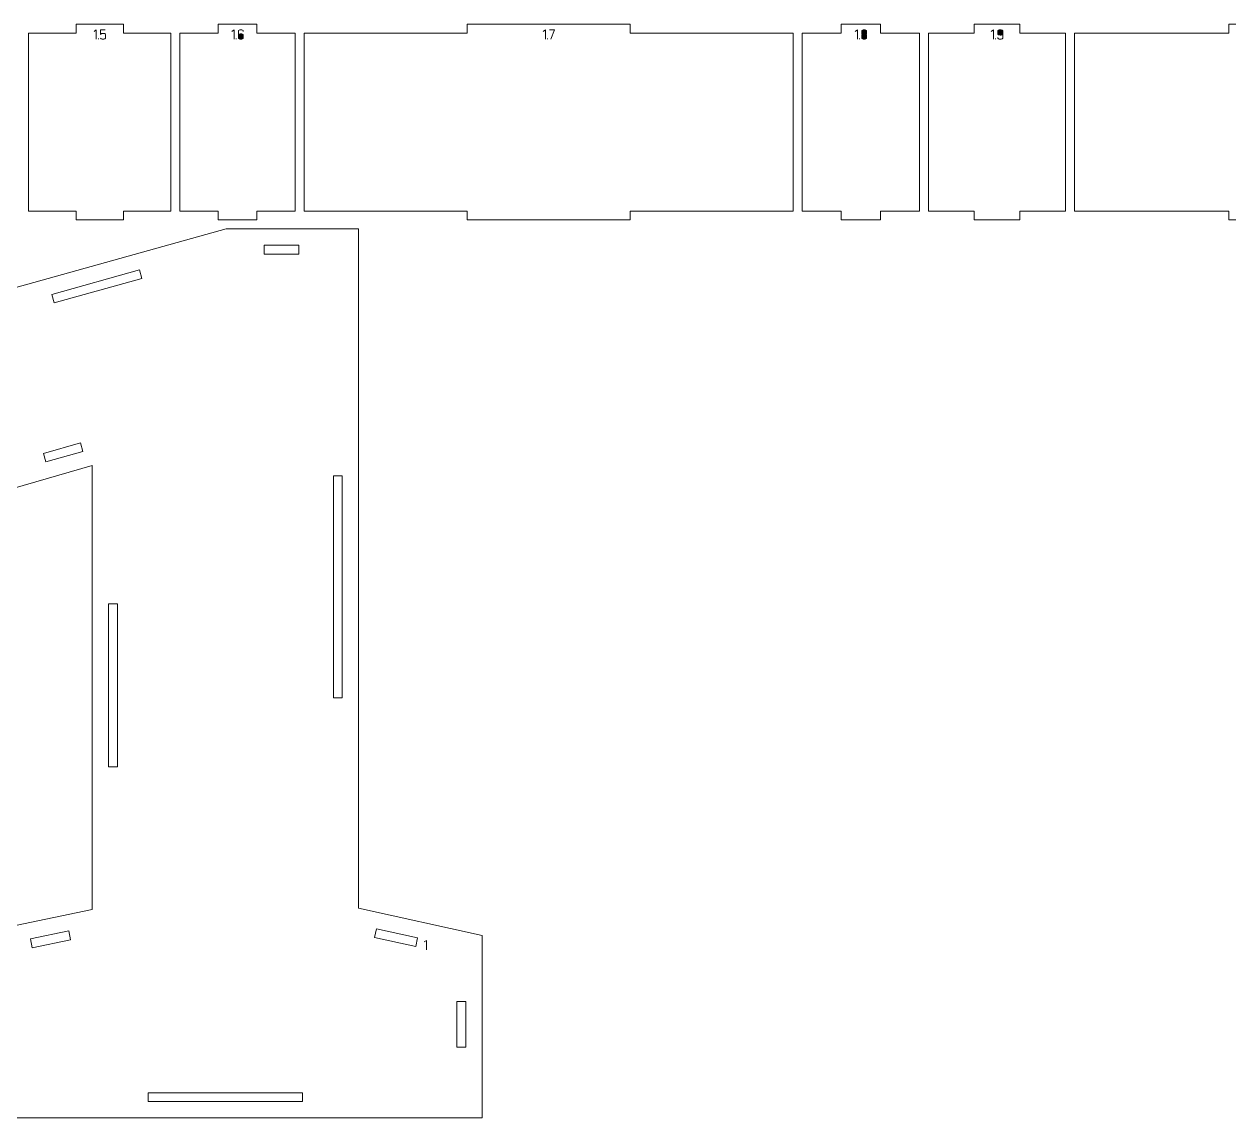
# Model space of a CAD drawing. Header units: centimetres. Extents: x -158 to 228, y -202 to 254.
# Drawn here: x -117.24 to -76.64, y 0.19 to 37.05 of the extents above; entities that cross this region are included whole.
import ezdxf

# ---------------------------------------------------------------- set-up
doc = ezdxf.new("R2010")
doc.units = ezdxf.units.CM
doc.header["$MEASUREMENT"] = 0
doc.layers.add('Capa 1', color=7, linetype='Continuous')

msp = doc.modelspace()

# ---------------------------------------------------------------- hatches: boundary and pattern name
at = {"layer": 'Capa 1', "true_color": 0x3e4095}
h = msp.add_hatch(color=175, dxfattribs=at)
edge = h.paths.add_edge_path()
edge.add_spline(control_points=[(-114.81186, 36.8566), (-114.81186, 36.8566), (-114.88799, 36.80386), (-114.88799, 36.80386), (-114.88799, 36.80386), (-114.81186, 36.8566), (-114.81186, 36.8566), (-114.81186, 36.8566), (-114.81186, 36.5397), (-114.81186, 36.5397), (-114.81186, 36.5397), (-114.81186, 36.8566), (-114.81186, 36.8566)], knot_values=[0, 0, 0, 0, 0.25, 0.25, 0.25, 0.5, 0.5, 0.5, 0.75, 0.75, 0.75, 1, 1, 1, 1], degree=3, periodic=1)
h = msp.add_hatch(color=175, dxfattribs=at)
edge = h.paths.add_edge_path()
edge.add_spline(control_points=[(-114.74123, 36.5397), (-114.74123, 36.5397), (-114.74123, 36.56217), (-114.74123, 36.56217), (-114.74123, 36.56217), (-114.74123, 36.5397), (-114.74123, 36.5397)], knot_values=[0, 0, 0, 0, 0.5, 0.5, 0.5, 1, 1, 1, 1], degree=3, periodic=1)
h = msp.add_hatch(color=175, dxfattribs=at)
edge = h.paths.add_edge_path()
edge.add_spline(control_points=[(-114.5853, 36.5397), (-114.60884, 36.5397), (-114.62849, 36.54314), (-114.64423, 36.55002), (-114.65998, 36.5569), (-114.66785, 36.56523), (-114.66785, 36.57501), (-114.66785, 36.56523), (-114.65998, 36.5569), (-114.64423, 36.55002), (-114.62849, 36.54314), (-114.60884, 36.5397), (-114.5853, 36.5397), (-114.56176, 36.5397), (-114.54211, 36.54314), (-114.52637, 36.55002), (-114.51062, 36.5569), (-114.50275, 36.56523), (-114.50275, 36.57501), (-114.50275, 36.57501), (-114.50275, 36.70067), (-114.50275, 36.70067), (-114.50275, 36.71046), (-114.51062, 36.71879), (-114.52637, 36.72567), (-114.54211, 36.73255), (-114.56176, 36.73599), (-114.5853, 36.73599), (-114.6067, 36.73415), (-114.62321, 36.7317), (-114.63483, 36.72865), (-114.64645, 36.72559), (-114.65745, 36.71626), (-114.66785, 36.70067), (-114.66785, 36.70067), (-114.66785, 36.85614), (-114.66785, 36.85614), (-114.66785, 36.85614), (-114.50825, 36.85614), (-114.50825, 36.85614), (-114.50825, 36.85614), (-114.66785, 36.85614), (-114.66785, 36.85614), (-114.66785, 36.85614), (-114.66785, 36.70067), (-114.66785, 36.70067), (-114.65745, 36.71626), (-114.64645, 36.72559), (-114.63483, 36.72865), (-114.62321, 36.7317), (-114.6067, 36.73415), (-114.5853, 36.73599), (-114.56176, 36.73599), (-114.54211, 36.73255), (-114.52637, 36.72567), (-114.51062, 36.71879), (-114.50275, 36.71046), (-114.50275, 36.70067), (-114.50275, 36.70067), (-114.50275, 36.57501), (-114.50275, 36.57501), (-114.50275, 36.56523), (-114.51062, 36.5569), (-114.52637, 36.55002), (-114.54211, 36.54314), (-114.56176, 36.5397), (-114.5853, 36.5397)], knot_values=[0, 0, 0, 0, 0.04545455, 0.04545455, 0.04545455, 0.09090909, 0.09090909, 0.09090909, 0.13636364, 0.13636364, 0.13636364, 0.18181818, 0.18181818, 0.18181818, 0.22727273, 0.22727273, 0.22727273, 0.27272727, 0.27272727, 0.27272727, 0.31818182, 0.31818182, 0.31818182, 0.36363636, 0.36363636, 0.36363636, 0.40909091, 0.40909091, 0.40909091, 0.45454545, 0.45454545, 0.45454545, 0.5, 0.5, 0.5, 0.54545455, 0.54545455, 0.54545455, 0.59090909, 0.59090909, 0.59090909, 0.63636364, 0.63636364, 0.63636364, 0.68181818, 0.68181818, 0.68181818, 0.72727273, 0.72727273, 0.72727273, 0.77272727, 0.77272727, 0.77272727, 0.81818182, 0.81818182, 0.81818182, 0.86363636, 0.86363636, 0.86363636, 0.90909091, 0.90909091, 0.90909091, 0.95454545, 0.95454545, 0.95454545, 1, 1, 1, 1], degree=3, periodic=1)
h = msp.add_hatch(color=175, dxfattribs=at)
edge = h.paths.add_edge_path()
edge.add_spline(control_points=[(-110.16731, 36.8566), (-110.16731, 36.8566), (-110.24344, 36.80386), (-110.24344, 36.80386), (-110.24344, 36.80386), (-110.16731, 36.8566), (-110.16731, 36.8566), (-110.16731, 36.8566), (-110.16731, 36.5397), (-110.16731, 36.5397), (-110.16731, 36.5397), (-110.16731, 36.8566), (-110.16731, 36.8566)], knot_values=[0, 0, 0, 0, 0.25, 0.25, 0.25, 0.5, 0.5, 0.5, 0.75, 0.75, 0.75, 1, 1, 1, 1], degree=3, periodic=1)
h = msp.add_hatch(color=175, dxfattribs=at)
edge = h.paths.add_edge_path()
edge.add_spline(control_points=[(-110.09668, 36.5397), (-110.09668, 36.5397), (-110.09668, 36.56217), (-110.09668, 36.56217), (-110.09668, 36.56217), (-110.09668, 36.5397), (-110.09668, 36.5397)], knot_values=[0, 0, 0, 0, 0.5, 0.5, 0.5, 1, 1, 1, 1], degree=3, periodic=1)
h = msp.add_hatch(color=175, dxfattribs=at)
edge = h.paths.add_edge_path()
edge.add_spline(control_points=[(-109.94075, 36.5397), (-109.96429, 36.5397), (-109.98394, 36.54314), (-109.99968, 36.55002), (-110.01543, 36.5569), (-110.0233, 36.56523), (-110.0233, 36.57501), (-110.0233, 36.57501), (-110.0233, 36.68187), (-110.0233, 36.68187), (-110.0233, 36.68187), (-110.0233, 36.82083), (-110.0233, 36.82083), (-110.0233, 36.83061), (-110.01543, 36.83894), (-109.99968, 36.84582), (-109.98394, 36.8527), (-109.96429, 36.85614), (-109.94075, 36.85614), (-109.91721, 36.85614), (-109.89756, 36.8527), (-109.88182, 36.84582), (-109.86607, 36.83894), (-109.8582, 36.83061), (-109.8582, 36.82083), (-109.8582, 36.82083), (-109.8582, 36.79515), (-109.8582, 36.79515), (-109.8582, 36.79515), (-109.8582, 36.82083), (-109.8582, 36.82083), (-109.8582, 36.83061), (-109.86607, 36.83894), (-109.88182, 36.84582), (-109.89756, 36.8527), (-109.91721, 36.85614), (-109.94075, 36.85614), (-109.96429, 36.85614), (-109.98394, 36.8527), (-109.99968, 36.84582), (-110.01543, 36.83894), (-110.0233, 36.83061), (-110.0233, 36.82083), (-110.0233, 36.82083), (-110.0233, 36.68187), (-110.0233, 36.68187), (-110.0233, 36.69104), (-110.01375, 36.69922), (-109.99464, 36.7064), (-109.97553, 36.71359), (-109.95757, 36.71718), (-109.94075, 36.71718), (-109.91721, 36.71718), (-109.89756, 36.71374), (-109.88182, 36.70686), (-109.86607, 36.69998), (-109.8582, 36.69165), (-109.8582, 36.68187), (-109.8582, 36.68187), (-109.8582, 36.57501), (-109.8582, 36.57501), (-109.8582, 36.56523), (-109.86607, 36.5569), (-109.88182, 36.55002), (-109.89756, 36.54314), (-109.91721, 36.5397), (-109.94075, 36.5397)], knot_values=[0, 0, 0, 0, 0.04545455, 0.04545455, 0.04545455, 0.09090909, 0.09090909, 0.09090909, 0.13636364, 0.13636364, 0.13636364, 0.18181818, 0.18181818, 0.18181818, 0.22727273, 0.22727273, 0.22727273, 0.27272727, 0.27272727, 0.27272727, 0.31818182, 0.31818182, 0.31818182, 0.36363636, 0.36363636, 0.36363636, 0.40909091, 0.40909091, 0.40909091, 0.45454545, 0.45454545, 0.45454545, 0.5, 0.5, 0.5, 0.54545455, 0.54545455, 0.54545455, 0.59090909, 0.59090909, 0.59090909, 0.63636364, 0.63636364, 0.63636364, 0.68181818, 0.68181818, 0.68181818, 0.72727273, 0.72727273, 0.72727273, 0.77272727, 0.77272727, 0.77272727, 0.81818182, 0.81818182, 0.81818182, 0.86363636, 0.86363636, 0.86363636, 0.90909091, 0.90909091, 0.90909091, 0.95454545, 0.95454545, 0.95454545, 1, 1, 1, 1], degree=3, periodic=1)
h = msp.add_hatch(color=175, dxfattribs=at)
edge = h.paths.add_edge_path()
edge.add_spline(control_points=[(-110.0233, 36.57501), (-110.0233, 36.56523), (-110.01543, 36.5569), (-109.99968, 36.55002), (-109.98394, 36.54314), (-109.96429, 36.5397), (-109.94075, 36.5397), (-109.91721, 36.5397), (-109.89756, 36.54314), (-109.88182, 36.55002), (-109.86607, 36.5569), (-109.8582, 36.56523), (-109.8582, 36.57501), (-109.8582, 36.57501), (-109.8582, 36.68187), (-109.8582, 36.68187), (-109.8582, 36.69165), (-109.86607, 36.69998), (-109.88182, 36.70686), (-109.89756, 36.71374), (-109.91721, 36.71718), (-109.94075, 36.71718), (-109.95757, 36.71718), (-109.97553, 36.71359), (-109.99464, 36.7064), (-110.01375, 36.69922), (-110.0233, 36.69104), (-110.0233, 36.68187), (-110.0233, 36.68187), (-110.0233, 36.57501), (-110.0233, 36.57501)], knot_values=[0, 0, 0, 0, 0.1, 0.1, 0.1, 0.2, 0.2, 0.2, 0.3, 0.3, 0.3, 0.4, 0.4, 0.4, 0.5, 0.5, 0.5, 0.6, 0.6, 0.6, 0.7, 0.7, 0.7, 0.8, 0.8, 0.8, 0.9, 0.9, 0.9, 1, 1, 1, 1], degree=3, periodic=1)
h = msp.add_hatch(color=175, dxfattribs=at)
edge = h.paths.add_edge_path()
edge.add_spline(control_points=[(-99.67691, 36.8566), (-99.67691, 36.8566), (-99.75304, 36.80386), (-99.75304, 36.80386), (-99.75304, 36.80386), (-99.67691, 36.8566), (-99.67691, 36.8566), (-99.67691, 36.8566), (-99.67691, 36.5397), (-99.67691, 36.5397), (-99.67691, 36.5397), (-99.67691, 36.8566), (-99.67691, 36.8566)], knot_values=[0, 0, 0, 0, 0.25, 0.25, 0.25, 0.5, 0.5, 0.5, 0.75, 0.75, 0.75, 1, 1, 1, 1], degree=3, periodic=1)
h = msp.add_hatch(color=175, dxfattribs=at)
edge = h.paths.add_edge_path()
edge.add_spline(control_points=[(-99.60628, 36.5397), (-99.60628, 36.5397), (-99.60628, 36.56217), (-99.60628, 36.56217), (-99.60628, 36.56217), (-99.60628, 36.5397), (-99.60628, 36.5397)], knot_values=[0, 0, 0, 0, 0.5, 0.5, 0.5, 1, 1, 1, 1], degree=3, periodic=1)
h = msp.add_hatch(color=175, dxfattribs=at)
edge = h.paths.add_edge_path()
edge.add_spline(control_points=[(-99.49438, 36.5397), (-99.49438, 36.5397), (-99.3733, 36.85614), (-99.3733, 36.85614), (-99.3733, 36.85614), (-99.5329, 36.85614), (-99.5329, 36.85614), (-99.5329, 36.85614), (-99.3733, 36.85614), (-99.3733, 36.85614), (-99.3733, 36.85614), (-99.49438, 36.5397), (-99.49438, 36.5397)], knot_values=[0, 0, 0, 0, 0.25, 0.25, 0.25, 0.5, 0.5, 0.5, 0.75, 0.75, 0.75, 1, 1, 1, 1], degree=3, periodic=1)
h = msp.add_hatch(color=175, dxfattribs=at)
edge = h.paths.add_edge_path()
edge.add_spline(control_points=[(-89.15839, 36.8566), (-89.15839, 36.8566), (-89.23452, 36.80386), (-89.23452, 36.80386), (-89.23452, 36.80386), (-89.15839, 36.8566), (-89.15839, 36.8566), (-89.15839, 36.8566), (-89.15839, 36.5397), (-89.15839, 36.5397), (-89.15839, 36.5397), (-89.15839, 36.8566), (-89.15839, 36.8566)], knot_values=[0, 0, 0, 0, 0.25, 0.25, 0.25, 0.5, 0.5, 0.5, 0.75, 0.75, 0.75, 1, 1, 1, 1], degree=3, periodic=1)
h = msp.add_hatch(color=175, dxfattribs=at)
edge = h.paths.add_edge_path()
edge.add_spline(control_points=[(-89.08776, 36.5397), (-89.08776, 36.5397), (-89.08776, 36.56217), (-89.08776, 36.56217), (-89.08776, 36.56217), (-89.08776, 36.5397), (-89.08776, 36.5397)], knot_values=[0, 0, 0, 0, 0.5, 0.5, 0.5, 1, 1, 1, 1], degree=3, periodic=1)
h = msp.add_hatch(color=175, dxfattribs=at)
edge = h.paths.add_edge_path()
edge.add_spline(control_points=[(-89.01438, 36.74653), (-89.01438, 36.73858), (-89.00872, 36.7314), (-88.99741, 36.72498), (-88.9861, 36.71856), (-88.96424, 36.71428), (-88.93183, 36.71214), (-88.89942, 36.71428), (-88.87756, 36.71856), (-88.86625, 36.72498), (-88.85494, 36.7314), (-88.84928, 36.73858), (-88.84928, 36.74653), (-88.84928, 36.74653), (-88.84928, 36.82083), (-88.84928, 36.82083), (-88.84928, 36.83061), (-88.85715, 36.83894), (-88.8729, 36.84582), (-88.88864, 36.8527), (-88.90829, 36.85614), (-88.93183, 36.85614), (-88.95537, 36.85614), (-88.97502, 36.8527), (-88.99076, 36.84582), (-89.00651, 36.83894), (-89.01438, 36.83061), (-89.01438, 36.82083), (-89.01438, 36.82083), (-89.01438, 36.74653), (-89.01438, 36.74653)], knot_values=[0, 0, 0, 0, 0.1, 0.1, 0.1, 0.2, 0.2, 0.2, 0.3, 0.3, 0.3, 0.4, 0.4, 0.4, 0.5, 0.5, 0.5, 0.6, 0.6, 0.6, 0.7, 0.7, 0.7, 0.8, 0.8, 0.8, 0.9, 0.9, 0.9, 1, 1, 1, 1], degree=3, periodic=1)
h = msp.add_hatch(color=175, dxfattribs=at)
edge = h.paths.add_edge_path()
edge.add_spline(control_points=[(-88.93183, 36.5397), (-88.95537, 36.5397), (-88.97502, 36.54314), (-88.99076, 36.55002), (-89.00651, 36.5569), (-89.01438, 36.56523), (-89.01438, 36.57501), (-89.01438, 36.57501), (-89.01438, 36.6782), (-89.01438, 36.6782), (-89.01438, 36.68646), (-89.00872, 36.69364), (-88.99741, 36.69975), (-88.9861, 36.70587), (-88.96424, 36.71), (-88.93183, 36.71214), (-88.96424, 36.71428), (-88.9861, 36.71856), (-88.99741, 36.72498), (-89.00872, 36.7314), (-89.01438, 36.73858), (-89.01438, 36.74653), (-89.01438, 36.74653), (-89.01438, 36.82083), (-89.01438, 36.82083), (-89.01438, 36.83061), (-89.00651, 36.83894), (-88.99076, 36.84582), (-88.97502, 36.8527), (-88.95537, 36.85614), (-88.93183, 36.85614), (-88.90829, 36.85614), (-88.88864, 36.8527), (-88.8729, 36.84582), (-88.85715, 36.83894), (-88.84928, 36.83061), (-88.84928, 36.82083), (-88.84928, 36.82083), (-88.84928, 36.74653), (-88.84928, 36.74653), (-88.84928, 36.73858), (-88.85494, 36.7314), (-88.86625, 36.72498), (-88.87756, 36.71856), (-88.89942, 36.71428), (-88.93183, 36.71214), (-88.89942, 36.71), (-88.87756, 36.70587), (-88.86625, 36.69975), (-88.85494, 36.69364), (-88.84928, 36.68646), (-88.84928, 36.6782), (-88.84928, 36.6782), (-88.84928, 36.57501), (-88.84928, 36.57501), (-88.84928, 36.56523), (-88.85715, 36.5569), (-88.8729, 36.55002), (-88.88864, 36.54314), (-88.90829, 36.5397), (-88.93183, 36.5397)], knot_values=[0, 0, 0, 0, 0.05, 0.05, 0.05, 0.1, 0.1, 0.1, 0.15, 0.15, 0.15, 0.2, 0.2, 0.2, 0.25, 0.25, 0.25, 0.3, 0.3, 0.3, 0.35, 0.35, 0.35, 0.4, 0.4, 0.4, 0.45, 0.45, 0.45, 0.5, 0.5, 0.5, 0.55, 0.55, 0.55, 0.6, 0.6, 0.6, 0.65, 0.65, 0.65, 0.7, 0.7, 0.7, 0.75, 0.75, 0.75, 0.8, 0.8, 0.8, 0.85, 0.85, 0.85, 0.9, 0.9, 0.9, 0.95, 0.95, 0.95, 1, 1, 1, 1], degree=3, periodic=1)
h = msp.add_hatch(color=175, dxfattribs=at)
edge = h.paths.add_edge_path()
edge.add_spline(control_points=[(-89.01438, 36.57501), (-89.01438, 36.56523), (-89.00651, 36.5569), (-88.99076, 36.55002), (-88.97502, 36.54314), (-88.95537, 36.5397), (-88.93183, 36.5397), (-88.90829, 36.5397), (-88.88864, 36.54314), (-88.8729, 36.55002), (-88.85715, 36.5569), (-88.84928, 36.56523), (-88.84928, 36.57501), (-88.84928, 36.57501), (-88.84928, 36.6782), (-88.84928, 36.6782), (-88.84928, 36.68646), (-88.85494, 36.69364), (-88.86625, 36.69975), (-88.87756, 36.70587), (-88.89942, 36.71), (-88.93183, 36.71214), (-88.96424, 36.71), (-88.9861, 36.70587), (-88.99741, 36.69975), (-89.00872, 36.69364), (-89.01438, 36.68646), (-89.01438, 36.6782), (-89.01438, 36.6782), (-89.01438, 36.57501), (-89.01438, 36.57501)], knot_values=[0, 0, 0, 0, 0.1, 0.1, 0.1, 0.2, 0.2, 0.2, 0.3, 0.3, 0.3, 0.4, 0.4, 0.4, 0.5, 0.5, 0.5, 0.6, 0.6, 0.6, 0.7, 0.7, 0.7, 0.8, 0.8, 0.8, 0.9, 0.9, 0.9, 1, 1, 1, 1], degree=3, periodic=1)
h = msp.add_hatch(color=175, dxfattribs=at)
edge = h.paths.add_edge_path()
edge.add_spline(control_points=[(-84.57089, 36.8566), (-84.57089, 36.8566), (-84.64702, 36.80386), (-84.64702, 36.80386), (-84.64702, 36.80386), (-84.57089, 36.8566), (-84.57089, 36.8566), (-84.57089, 36.8566), (-84.57089, 36.5397), (-84.57089, 36.5397), (-84.57089, 36.5397), (-84.57089, 36.8566), (-84.57089, 36.8566)], knot_values=[0, 0, 0, 0, 0.25, 0.25, 0.25, 0.5, 0.5, 0.5, 0.75, 0.75, 0.75, 1, 1, 1, 1], degree=3, periodic=1)
h = msp.add_hatch(color=175, dxfattribs=at)
edge = h.paths.add_edge_path()
edge.add_spline(control_points=[(-84.50026, 36.5397), (-84.50026, 36.5397), (-84.50026, 36.56217), (-84.50026, 36.56217), (-84.50026, 36.56217), (-84.50026, 36.5397), (-84.50026, 36.5397)], knot_values=[0, 0, 0, 0, 0.5, 0.5, 0.5, 1, 1, 1, 1], degree=3, periodic=1)
h = msp.add_hatch(color=175, dxfattribs=at)
edge = h.paths.add_edge_path()
edge.add_spline(control_points=[(-84.42688, 36.71351), (-84.42688, 36.70373), (-84.41901, 36.6954), (-84.40326, 36.68852), (-84.38752, 36.68164), (-84.36787, 36.6782), (-84.34433, 36.6782), (-84.32109, 36.67759), (-84.30153, 36.68042), (-84.28563, 36.68668), (-84.26973, 36.69295), (-84.26178, 36.7019), (-84.26178, 36.71351), (-84.26178, 36.71351), (-84.26178, 36.82083), (-84.26178, 36.82083), (-84.26178, 36.83061), (-84.26965, 36.83894), (-84.2854, 36.84582), (-84.30114, 36.8527), (-84.32079, 36.85614), (-84.34433, 36.85614), (-84.36787, 36.85614), (-84.38752, 36.8527), (-84.40326, 36.84582), (-84.41901, 36.83894), (-84.42688, 36.83061), (-84.42688, 36.82083), (-84.42688, 36.82083), (-84.42688, 36.71351), (-84.42688, 36.71351)], knot_values=[0, 0, 0, 0, 0.1, 0.1, 0.1, 0.2, 0.2, 0.2, 0.3, 0.3, 0.3, 0.4, 0.4, 0.4, 0.5, 0.5, 0.5, 0.6, 0.6, 0.6, 0.7, 0.7, 0.7, 0.8, 0.8, 0.8, 0.9, 0.9, 0.9, 1, 1, 1, 1], degree=3, periodic=1)
h = msp.add_hatch(color=175, dxfattribs=at)
edge = h.paths.add_edge_path()
edge.add_spline(control_points=[(-84.34433, 36.5397), (-84.36787, 36.5397), (-84.38752, 36.54314), (-84.40326, 36.55002), (-84.41901, 36.5569), (-84.42688, 36.56523), (-84.42688, 36.57501), (-84.42688, 36.57501), (-84.42688, 36.60024), (-84.42688, 36.60024), (-84.42688, 36.60024), (-84.42688, 36.57501), (-84.42688, 36.57501), (-84.42688, 36.56523), (-84.41901, 36.5569), (-84.40326, 36.55002), (-84.38752, 36.54314), (-84.36787, 36.5397), (-84.34433, 36.5397), (-84.32079, 36.5397), (-84.30114, 36.54314), (-84.2854, 36.55002), (-84.26965, 36.5569), (-84.26178, 36.56523), (-84.26178, 36.57501), (-84.26178, 36.57501), (-84.26178, 36.71351), (-84.26178, 36.71351), (-84.26178, 36.7019), (-84.26973, 36.69295), (-84.28563, 36.68668), (-84.30153, 36.68042), (-84.32109, 36.67759), (-84.34433, 36.6782), (-84.36787, 36.6782), (-84.38752, 36.68164), (-84.40326, 36.68852), (-84.41901, 36.6954), (-84.42688, 36.70373), (-84.42688, 36.71351), (-84.42688, 36.71351), (-84.42688, 36.82083), (-84.42688, 36.82083), (-84.42688, 36.83061), (-84.41901, 36.83894), (-84.40326, 36.84582), (-84.38752, 36.8527), (-84.36787, 36.85614), (-84.34433, 36.85614), (-84.32079, 36.85614), (-84.30114, 36.8527), (-84.2854, 36.84582), (-84.26965, 36.83894), (-84.26178, 36.83061), (-84.26178, 36.82083), (-84.26178, 36.82083), (-84.26178, 36.71351), (-84.26178, 36.71351), (-84.26178, 36.71351), (-84.26178, 36.57501), (-84.26178, 36.57501), (-84.26178, 36.56523), (-84.26965, 36.5569), (-84.2854, 36.55002), (-84.30114, 36.54314), (-84.32079, 36.5397), (-84.34433, 36.5397)], knot_values=[0, 0, 0, 0, 0.04545455, 0.04545455, 0.04545455, 0.09090909, 0.09090909, 0.09090909, 0.13636364, 0.13636364, 0.13636364, 0.18181818, 0.18181818, 0.18181818, 0.22727273, 0.22727273, 0.22727273, 0.27272727, 0.27272727, 0.27272727, 0.31818182, 0.31818182, 0.31818182, 0.36363636, 0.36363636, 0.36363636, 0.40909091, 0.40909091, 0.40909091, 0.45454545, 0.45454545, 0.45454545, 0.5, 0.5, 0.5, 0.54545455, 0.54545455, 0.54545455, 0.59090909, 0.59090909, 0.59090909, 0.63636364, 0.63636364, 0.63636364, 0.68181818, 0.68181818, 0.68181818, 0.72727273, 0.72727273, 0.72727273, 0.77272727, 0.77272727, 0.77272727, 0.81818182, 0.81818182, 0.81818182, 0.86363636, 0.86363636, 0.86363636, 0.90909091, 0.90909091, 0.90909091, 0.95454545, 0.95454545, 0.95454545, 1, 1, 1, 1], degree=3, periodic=1)
h = msp.add_hatch(color=175, dxfattribs=at)
edge = h.paths.add_edge_path()
edge.add_spline(control_points=[(-103.68508, 6.17186), (-103.68508, 6.17186), (-103.76121, 6.11912), (-103.76121, 6.11912), (-103.76121, 6.11912), (-103.68508, 6.17186), (-103.68508, 6.17186), (-103.68508, 6.17186), (-103.68508, 5.85496), (-103.68508, 5.85496), (-103.68508, 5.85496), (-103.68508, 6.17186), (-103.68508, 6.17186)], knot_values=[0, 0, 0, 0, 0.25, 0.25, 0.25, 0.5, 0.5, 0.5, 0.75, 0.75, 0.75, 1, 1, 1, 1], degree=3, periodic=1)

# ---------------------------------------------------------------- linework, layer by layer
at = {"layer": 'Capa 1', "color": 240, "lineweight": 20}
for points in [[(-117.0948, 36.7477), (-117.0948, 36.7477), (-117.0948, 30.7477), (-117.0948, 30.7477), (-117.0948, 30.7477), (-115.49518, 30.7477), (-115.49518, 30.7477), (-115.49518, 30.7477), (-115.49518, 30.4477), (-115.49518, 30.4477), (-115.49518, 30.4477), (-113.89556, 30.4477), (-113.89556, 30.4477), (-113.89556, 30.4477), (-113.89556, 30.7477), (-113.89556, 30.7477), (-113.89556, 30.7477), (-112.29594, 30.7477), (-112.29594, 30.7477), (-112.29594, 30.7477), (-112.29594, 36.7477), (-112.29594, 36.7477), (-112.29594, 36.7477), (-113.89556, 36.7477), (-113.89556, 36.7477), (-113.89556, 36.7477), (-113.89556, 37.0477), (-113.89556, 37.0477), (-113.89556, 37.0477), (-115.49518, 37.0477), (-115.49518, 37.0477), (-115.49518, 37.0477), (-115.49518, 36.7477), (-115.49518, 36.7477), (-115.49518, 36.7477), (-117.0948, 36.7477), (-117.0948, 36.7477)], [(-111.99594, 36.7477), (-111.99594, 36.7477), (-111.99594, 30.7477), (-111.99594, 30.7477), (-111.99594, 30.7477), (-110.69919, 30.7477), (-110.69919, 30.7477), (-110.69919, 30.7477), (-110.69919, 30.4477), (-110.69919, 30.4477), (-110.69919, 30.4477), (-109.40244, 30.4477), (-109.40244, 30.4477), (-109.40244, 30.4477), (-109.40244, 30.7477), (-109.40244, 30.7477), (-109.40244, 30.7477), (-108.10569, 30.7477), (-108.10569, 30.7477), (-108.10569, 30.7477), (-108.10569, 36.7477), (-108.10569, 36.7477), (-108.10569, 36.7477), (-109.40244, 36.7477), (-109.40244, 36.7477), (-109.40244, 36.7477), (-109.40244, 37.0477), (-109.40244, 37.0477), (-109.40244, 37.0477), (-110.69919, 37.0477), (-110.69919, 37.0477), (-110.69919, 37.0477), (-110.69919, 36.7477), (-110.69919, 36.7477), (-110.69919, 36.7477), (-111.99594, 36.7477), (-111.99594, 36.7477)], [(-107.80569, 36.7477), (-107.80569, 36.7477), (-107.80569, 30.7477), (-107.80569, 30.7477), (-107.80569, 30.7477), (-102.31067, 30.7477), (-102.31067, 30.7477), (-102.31067, 30.7477), (-102.31067, 30.4477), (-102.31067, 30.4477), (-102.31067, 30.4477), (-96.81566, 30.4477), (-96.81566, 30.4477), (-96.81566, 30.4477), (-96.81566, 30.7477), (-96.81566, 30.7477), (-96.81566, 30.7477), (-91.32064, 30.7477), (-91.32064, 30.7477), (-91.32064, 30.7477), (-91.32064, 36.7477), (-91.32064, 36.7477), (-91.32064, 36.7477), (-96.81566, 36.7477), (-96.81566, 36.7477), (-96.81566, 36.7477), (-96.81566, 37.0477), (-96.81566, 37.0477), (-96.81566, 37.0477), (-102.31067, 37.0477), (-102.31067, 37.0477), (-102.31067, 37.0477), (-102.31067, 36.7477), (-102.31067, 36.7477), (-102.31067, 36.7477), (-107.80569, 36.7477), (-107.80569, 36.7477)], [(-91.02064, 36.7477), (-91.02064, 36.7477), (-91.02064, 30.7477), (-91.02064, 30.7477), (-91.02064, 30.7477), (-89.70148, 30.7477), (-89.70148, 30.7477), (-89.70148, 30.7477), (-89.70148, 30.4477), (-89.70148, 30.4477), (-89.70148, 30.4477), (-88.38232, 30.4477), (-88.38232, 30.4477), (-88.38232, 30.4477), (-88.38232, 30.7477), (-88.38232, 30.7477), (-88.38232, 30.7477), (-87.06316, 30.7477), (-87.06316, 30.7477), (-87.06316, 30.7477), (-87.06316, 36.7477), (-87.06316, 36.7477), (-87.06316, 36.7477), (-88.38232, 36.7477), (-88.38232, 36.7477), (-88.38232, 36.7477), (-88.38232, 37.0477), (-88.38232, 37.0477), (-88.38232, 37.0477), (-89.70148, 37.0477), (-89.70148, 37.0477), (-89.70148, 37.0477), (-89.70148, 36.7477), (-89.70148, 36.7477), (-89.70148, 36.7477), (-91.02064, 36.7477), (-91.02064, 36.7477)], [(-86.76316, 36.7477), (-86.76316, 36.7477), (-86.76316, 30.7477), (-86.76316, 30.7477), (-86.76316, 30.7477), (-85.22398, 30.7477), (-85.22398, 30.7477), (-85.22398, 30.7477), (-85.22398, 30.4477), (-85.22398, 30.4477), (-85.22398, 30.4477), (-83.6848, 30.4477), (-83.6848, 30.4477), (-83.6848, 30.4477), (-83.6848, 30.7477), (-83.6848, 30.7477), (-83.6848, 30.7477), (-82.14563, 30.7477), (-82.14563, 30.7477), (-82.14563, 30.7477), (-82.14563, 36.7477), (-82.14563, 36.7477), (-82.14563, 36.7477), (-83.6848, 36.7477), (-83.6848, 36.7477), (-83.6848, 36.7477), (-83.6848, 37.0477), (-83.6848, 37.0477), (-83.6848, 37.0477), (-85.22398, 37.0477), (-85.22398, 37.0477), (-85.22398, 37.0477), (-85.22398, 36.7477), (-85.22398, 36.7477), (-85.22398, 36.7477), (-86.76316, 36.7477), (-86.76316, 36.7477)], [(-81.84563, 36.7477), (-81.84563, 36.7477), (-81.84563, 30.7477), (-81.84563, 30.7477), (-81.84563, 30.7477), (-76.64546, 30.7477), (-76.64546, 30.7477), (-76.64546, 30.7477), (-76.64546, 30.4477), (-76.64546, 30.4477), (-76.64546, 30.4477), (-71.44529, 30.4477), (-71.44529, 30.4477), (-71.44529, 30.4477), (-71.44529, 30.7477), (-71.44529, 30.7477), (-71.44529, 30.7477), (-66.24513, 30.7477), (-66.24513, 30.7477), (-66.24513, 30.7477), (-66.24513, 36.7477), (-66.24513, 36.7477), (-66.24513, 36.7477), (-71.44529, 36.7477), (-71.44529, 36.7477), (-71.44529, 36.7477), (-71.44529, 37.0477), (-71.44529, 37.0477), (-71.44529, 37.0477), (-76.64546, 37.0477), (-76.64546, 37.0477), (-76.64546, 37.0477), (-76.64546, 36.7477), (-76.64546, 36.7477), (-76.64546, 36.7477), (-81.84563, 36.7477), (-81.84563, 36.7477)]]:
    msp.add_open_spline(points, degree=3, knots=[0, 0, 0, 0, 0.08333333, 0.08333333, 0.08333333, 0.16666667, 0.16666667, 0.16666667, 0.25, 0.25, 0.25, 0.33333333, 0.33333333, 0.33333333, 0.41666667, 0.41666667, 0.41666667, 0.5, 0.5, 0.5, 0.58333333, 0.58333333, 0.58333333, 0.66666667, 0.66666667, 0.66666667, 0.75, 0.75, 0.75, 0.83333333, 0.83333333, 0.83333333, 0.91666667, 0.91666667, 0.91666667, 1, 1, 1, 1], dxfattribs=at)
at = {"layer": 'Capa 1', "color": 114, "lineweight": 9}
for points, knots in [([(-114.81186, 36.8566), (-114.81186, 36.8566), (-114.88799, 36.80386), (-114.88799, 36.80386), (-114.88799, 36.80386), (-114.81186, 36.8566), (-114.81186, 36.8566), (-114.81186, 36.8566), (-114.81186, 36.5397), (-114.81186, 36.5397), (-114.81186, 36.5397), (-114.81186, 36.8566), (-114.81186, 36.8566)], [0, 0, 0, 0, 0.25, 0.25, 0.25, 0.5, 0.5, 0.5, 0.75, 0.75, 0.75, 1, 1, 1, 1]), ([(-114.74123, 36.5397), (-114.74123, 36.5397), (-114.74123, 36.56217), (-114.74123, 36.56217), (-114.74123, 36.56217), (-114.74123, 36.5397), (-114.74123, 36.5397)], [0, 0, 0, 0, 0.5, 0.5, 0.5, 1, 1, 1, 1]), ([(-114.5853, 36.5397), (-114.60884, 36.5397), (-114.62849, 36.54314), (-114.64423, 36.55002), (-114.65998, 36.5569), (-114.66785, 36.56523), (-114.66785, 36.57501), (-114.66785, 36.56523), (-114.65998, 36.5569), (-114.64423, 36.55002), (-114.62849, 36.54314), (-114.60884, 36.5397), (-114.5853, 36.5397), (-114.56176, 36.5397), (-114.54211, 36.54314), (-114.52637, 36.55002), (-114.51062, 36.5569), (-114.50275, 36.56523), (-114.50275, 36.57501), (-114.50275, 36.57501), (-114.50275, 36.70067), (-114.50275, 36.70067), (-114.50275, 36.71046), (-114.51062, 36.71879), (-114.52637, 36.72567), (-114.54211, 36.73255), (-114.56176, 36.73599), (-114.5853, 36.73599), (-114.6067, 36.73415), (-114.62321, 36.7317), (-114.63483, 36.72865), (-114.64645, 36.72559), (-114.65745, 36.71626), (-114.66785, 36.70067), (-114.66785, 36.70067), (-114.66785, 36.85614), (-114.66785, 36.85614), (-114.66785, 36.85614), (-114.50825, 36.85614), (-114.50825, 36.85614), (-114.50825, 36.85614), (-114.66785, 36.85614), (-114.66785, 36.85614), (-114.66785, 36.85614), (-114.66785, 36.70067), (-114.66785, 36.70067), (-114.65745, 36.71626), (-114.64645, 36.72559), (-114.63483, 36.72865), (-114.62321, 36.7317), (-114.6067, 36.73415), (-114.5853, 36.73599), (-114.56176, 36.73599), (-114.54211, 36.73255), (-114.52637, 36.72567), (-114.51062, 36.71879), (-114.50275, 36.71046), (-114.50275, 36.70067), (-114.50275, 36.70067), (-114.50275, 36.57501), (-114.50275, 36.57501), (-114.50275, 36.56523), (-114.51062, 36.5569), (-114.52637, 36.55002), (-114.54211, 36.54314), (-114.56176, 36.5397), (-114.5853, 36.5397)], [0, 0, 0, 0, 0.04545455, 0.04545455, 0.04545455, 0.09090909, 0.09090909, 0.09090909, 0.13636364, 0.13636364, 0.13636364, 0.18181818, 0.18181818, 0.18181818, 0.22727273, 0.22727273, 0.22727273, 0.27272727, 0.27272727, 0.27272727, 0.31818182, 0.31818182, 0.31818182, 0.36363636, 0.36363636, 0.36363636, 0.40909091, 0.40909091, 0.40909091, 0.45454545, 0.45454545, 0.45454545, 0.5, 0.5, 0.5, 0.54545455, 0.54545455, 0.54545455, 0.59090909, 0.59090909, 0.59090909, 0.63636364, 0.63636364, 0.63636364, 0.68181818, 0.68181818, 0.68181818, 0.72727273, 0.72727273, 0.72727273, 0.77272727, 0.77272727, 0.77272727, 0.81818182, 0.81818182, 0.81818182, 0.86363636, 0.86363636, 0.86363636, 0.90909091, 0.90909091, 0.90909091, 0.95454545, 0.95454545, 0.95454545, 1, 1, 1, 1]), ([(-110.16731, 36.8566), (-110.16731, 36.8566), (-110.24344, 36.80386), (-110.24344, 36.80386), (-110.24344, 36.80386), (-110.16731, 36.8566), (-110.16731, 36.8566), (-110.16731, 36.8566), (-110.16731, 36.5397), (-110.16731, 36.5397), (-110.16731, 36.5397), (-110.16731, 36.8566), (-110.16731, 36.8566)], [0, 0, 0, 0, 0.25, 0.25, 0.25, 0.5, 0.5, 0.5, 0.75, 0.75, 0.75, 1, 1, 1, 1]), ([(-110.09668, 36.5397), (-110.09668, 36.5397), (-110.09668, 36.56217), (-110.09668, 36.56217), (-110.09668, 36.56217), (-110.09668, 36.5397), (-110.09668, 36.5397)], [0, 0, 0, 0, 0.5, 0.5, 0.5, 1, 1, 1, 1]), ([(-109.94075, 36.5397), (-109.96429, 36.5397), (-109.98394, 36.54314), (-109.99968, 36.55002), (-110.01543, 36.5569), (-110.0233, 36.56523), (-110.0233, 36.57501), (-110.0233, 36.57501), (-110.0233, 36.68187), (-110.0233, 36.68187), (-110.0233, 36.68187), (-110.0233, 36.82083), (-110.0233, 36.82083), (-110.0233, 36.83061), (-110.01543, 36.83894), (-109.99968, 36.84582), (-109.98394, 36.8527), (-109.96429, 36.85614), (-109.94075, 36.85614), (-109.91721, 36.85614), (-109.89756, 36.8527), (-109.88182, 36.84582), (-109.86607, 36.83894), (-109.8582, 36.83061), (-109.8582, 36.82083), (-109.8582, 36.82083), (-109.8582, 36.79515), (-109.8582, 36.79515), (-109.8582, 36.79515), (-109.8582, 36.82083), (-109.8582, 36.82083), (-109.8582, 36.83061), (-109.86607, 36.83894), (-109.88182, 36.84582), (-109.89756, 36.8527), (-109.91721, 36.85614), (-109.94075, 36.85614), (-109.96429, 36.85614), (-109.98394, 36.8527), (-109.99968, 36.84582), (-110.01543, 36.83894), (-110.0233, 36.83061), (-110.0233, 36.82083), (-110.0233, 36.82083), (-110.0233, 36.68187), (-110.0233, 36.68187), (-110.0233, 36.69104), (-110.01375, 36.69922), (-109.99464, 36.7064), (-109.97553, 36.71359), (-109.95757, 36.71718), (-109.94075, 36.71718), (-109.91721, 36.71718), (-109.89756, 36.71374), (-109.88182, 36.70686), (-109.86607, 36.69998), (-109.8582, 36.69165), (-109.8582, 36.68187), (-109.8582, 36.68187), (-109.8582, 36.57501), (-109.8582, 36.57501), (-109.8582, 36.56523), (-109.86607, 36.5569), (-109.88182, 36.55002), (-109.89756, 36.54314), (-109.91721, 36.5397), (-109.94075, 36.5397)], [0, 0, 0, 0, 0.04545455, 0.04545455, 0.04545455, 0.09090909, 0.09090909, 0.09090909, 0.13636364, 0.13636364, 0.13636364, 0.18181818, 0.18181818, 0.18181818, 0.22727273, 0.22727273, 0.22727273, 0.27272727, 0.27272727, 0.27272727, 0.31818182, 0.31818182, 0.31818182, 0.36363636, 0.36363636, 0.36363636, 0.40909091, 0.40909091, 0.40909091, 0.45454545, 0.45454545, 0.45454545, 0.5, 0.5, 0.5, 0.54545455, 0.54545455, 0.54545455, 0.59090909, 0.59090909, 0.59090909, 0.63636364, 0.63636364, 0.63636364, 0.68181818, 0.68181818, 0.68181818, 0.72727273, 0.72727273, 0.72727273, 0.77272727, 0.77272727, 0.77272727, 0.81818182, 0.81818182, 0.81818182, 0.86363636, 0.86363636, 0.86363636, 0.90909091, 0.90909091, 0.90909091, 0.95454545, 0.95454545, 0.95454545, 1, 1, 1, 1]), ([(-110.0233, 36.57501), (-110.0233, 36.56523), (-110.01543, 36.5569), (-109.99968, 36.55002), (-109.98394, 36.54314), (-109.96429, 36.5397), (-109.94075, 36.5397), (-109.91721, 36.5397), (-109.89756, 36.54314), (-109.88182, 36.55002), (-109.86607, 36.5569), (-109.8582, 36.56523), (-109.8582, 36.57501), (-109.8582, 36.57501), (-109.8582, 36.68187), (-109.8582, 36.68187), (-109.8582, 36.69165), (-109.86607, 36.69998), (-109.88182, 36.70686), (-109.89756, 36.71374), (-109.91721, 36.71718), (-109.94075, 36.71718), (-109.95757, 36.71718), (-109.97553, 36.71359), (-109.99464, 36.7064), (-110.01375, 36.69922), (-110.0233, 36.69104), (-110.0233, 36.68187), (-110.0233, 36.68187), (-110.0233, 36.57501), (-110.0233, 36.57501)], [0, 0, 0, 0, 0.1, 0.1, 0.1, 0.2, 0.2, 0.2, 0.3, 0.3, 0.3, 0.4, 0.4, 0.4, 0.5, 0.5, 0.5, 0.6, 0.6, 0.6, 0.7, 0.7, 0.7, 0.8, 0.8, 0.8, 0.9, 0.9, 0.9, 1, 1, 1, 1]), ([(-99.67691, 36.8566), (-99.67691, 36.8566), (-99.75304, 36.80386), (-99.75304, 36.80386), (-99.75304, 36.80386), (-99.67691, 36.8566), (-99.67691, 36.8566), (-99.67691, 36.8566), (-99.67691, 36.5397), (-99.67691, 36.5397), (-99.67691, 36.5397), (-99.67691, 36.8566), (-99.67691, 36.8566)], [0, 0, 0, 0, 0.25, 0.25, 0.25, 0.5, 0.5, 0.5, 0.75, 0.75, 0.75, 1, 1, 1, 1]), ([(-99.60628, 36.5397), (-99.60628, 36.5397), (-99.60628, 36.56217), (-99.60628, 36.56217), (-99.60628, 36.56217), (-99.60628, 36.5397), (-99.60628, 36.5397)], [0, 0, 0, 0, 0.5, 0.5, 0.5, 1, 1, 1, 1]), ([(-99.49438, 36.5397), (-99.49438, 36.5397), (-99.3733, 36.85614), (-99.3733, 36.85614), (-99.3733, 36.85614), (-99.5329, 36.85614), (-99.5329, 36.85614), (-99.5329, 36.85614), (-99.3733, 36.85614), (-99.3733, 36.85614), (-99.3733, 36.85614), (-99.49438, 36.5397), (-99.49438, 36.5397)], [0, 0, 0, 0, 0.25, 0.25, 0.25, 0.5, 0.5, 0.5, 0.75, 0.75, 0.75, 1, 1, 1, 1]), ([(-89.15839, 36.8566), (-89.15839, 36.8566), (-89.23452, 36.80386), (-89.23452, 36.80386), (-89.23452, 36.80386), (-89.15839, 36.8566), (-89.15839, 36.8566), (-89.15839, 36.8566), (-89.15839, 36.5397), (-89.15839, 36.5397), (-89.15839, 36.5397), (-89.15839, 36.8566), (-89.15839, 36.8566)], [0, 0, 0, 0, 0.25, 0.25, 0.25, 0.5, 0.5, 0.5, 0.75, 0.75, 0.75, 1, 1, 1, 1]), ([(-89.08776, 36.5397), (-89.08776, 36.5397), (-89.08776, 36.56217), (-89.08776, 36.56217), (-89.08776, 36.56217), (-89.08776, 36.5397), (-89.08776, 36.5397)], [0, 0, 0, 0, 0.5, 0.5, 0.5, 1, 1, 1, 1]), ([(-89.01438, 36.74653), (-89.01438, 36.73858), (-89.00872, 36.7314), (-88.99741, 36.72498), (-88.9861, 36.71856), (-88.96424, 36.71428), (-88.93183, 36.71214), (-88.89942, 36.71428), (-88.87756, 36.71856), (-88.86625, 36.72498), (-88.85494, 36.7314), (-88.84928, 36.73858), (-88.84928, 36.74653), (-88.84928, 36.74653), (-88.84928, 36.82083), (-88.84928, 36.82083), (-88.84928, 36.83061), (-88.85715, 36.83894), (-88.8729, 36.84582), (-88.88864, 36.8527), (-88.90829, 36.85614), (-88.93183, 36.85614), (-88.95537, 36.85614), (-88.97502, 36.8527), (-88.99076, 36.84582), (-89.00651, 36.83894), (-89.01438, 36.83061), (-89.01438, 36.82083), (-89.01438, 36.82083), (-89.01438, 36.74653), (-89.01438, 36.74653)], [0, 0, 0, 0, 0.1, 0.1, 0.1, 0.2, 0.2, 0.2, 0.3, 0.3, 0.3, 0.4, 0.4, 0.4, 0.5, 0.5, 0.5, 0.6, 0.6, 0.6, 0.7, 0.7, 0.7, 0.8, 0.8, 0.8, 0.9, 0.9, 0.9, 1, 1, 1, 1]), ([(-88.93183, 36.5397), (-88.95537, 36.5397), (-88.97502, 36.54314), (-88.99076, 36.55002), (-89.00651, 36.5569), (-89.01438, 36.56523), (-89.01438, 36.57501), (-89.01438, 36.57501), (-89.01438, 36.6782), (-89.01438, 36.6782), (-89.01438, 36.68646), (-89.00872, 36.69364), (-88.99741, 36.69975), (-88.9861, 36.70587), (-88.96424, 36.71), (-88.93183, 36.71214), (-88.96424, 36.71428), (-88.9861, 36.71856), (-88.99741, 36.72498), (-89.00872, 36.7314), (-89.01438, 36.73858), (-89.01438, 36.74653), (-89.01438, 36.74653), (-89.01438, 36.82083), (-89.01438, 36.82083), (-89.01438, 36.83061), (-89.00651, 36.83894), (-88.99076, 36.84582), (-88.97502, 36.8527), (-88.95537, 36.85614), (-88.93183, 36.85614), (-88.90829, 36.85614), (-88.88864, 36.8527), (-88.8729, 36.84582), (-88.85715, 36.83894), (-88.84928, 36.83061), (-88.84928, 36.82083), (-88.84928, 36.82083), (-88.84928, 36.74653), (-88.84928, 36.74653), (-88.84928, 36.73858), (-88.85494, 36.7314), (-88.86625, 36.72498), (-88.87756, 36.71856), (-88.89942, 36.71428), (-88.93183, 36.71214), (-88.89942, 36.71), (-88.87756, 36.70587), (-88.86625, 36.69975), (-88.85494, 36.69364), (-88.84928, 36.68646), (-88.84928, 36.6782), (-88.84928, 36.6782), (-88.84928, 36.57501), (-88.84928, 36.57501), (-88.84928, 36.56523), (-88.85715, 36.5569), (-88.8729, 36.55002), (-88.88864, 36.54314), (-88.90829, 36.5397), (-88.93183, 36.5397)], [0, 0, 0, 0, 0.05, 0.05, 0.05, 0.1, 0.1, 0.1, 0.15, 0.15, 0.15, 0.2, 0.2, 0.2, 0.25, 0.25, 0.25, 0.3, 0.3, 0.3, 0.35, 0.35, 0.35, 0.4, 0.4, 0.4, 0.45, 0.45, 0.45, 0.5, 0.5, 0.5, 0.55, 0.55, 0.55, 0.6, 0.6, 0.6, 0.65, 0.65, 0.65, 0.7, 0.7, 0.7, 0.75, 0.75, 0.75, 0.8, 0.8, 0.8, 0.85, 0.85, 0.85, 0.9, 0.9, 0.9, 0.95, 0.95, 0.95, 1, 1, 1, 1]), ([(-89.01438, 36.57501), (-89.01438, 36.56523), (-89.00651, 36.5569), (-88.99076, 36.55002), (-88.97502, 36.54314), (-88.95537, 36.5397), (-88.93183, 36.5397), (-88.90829, 36.5397), (-88.88864, 36.54314), (-88.8729, 36.55002), (-88.85715, 36.5569), (-88.84928, 36.56523), (-88.84928, 36.57501), (-88.84928, 36.57501), (-88.84928, 36.6782), (-88.84928, 36.6782), (-88.84928, 36.68646), (-88.85494, 36.69364), (-88.86625, 36.69975), (-88.87756, 36.70587), (-88.89942, 36.71), (-88.93183, 36.71214), (-88.96424, 36.71), (-88.9861, 36.70587), (-88.99741, 36.69975), (-89.00872, 36.69364), (-89.01438, 36.68646), (-89.01438, 36.6782), (-89.01438, 36.6782), (-89.01438, 36.57501), (-89.01438, 36.57501)], [0, 0, 0, 0, 0.1, 0.1, 0.1, 0.2, 0.2, 0.2, 0.3, 0.3, 0.3, 0.4, 0.4, 0.4, 0.5, 0.5, 0.5, 0.6, 0.6, 0.6, 0.7, 0.7, 0.7, 0.8, 0.8, 0.8, 0.9, 0.9, 0.9, 1, 1, 1, 1]), ([(-84.57089, 36.8566), (-84.57089, 36.8566), (-84.64702, 36.80386), (-84.64702, 36.80386), (-84.64702, 36.80386), (-84.57089, 36.8566), (-84.57089, 36.8566), (-84.57089, 36.8566), (-84.57089, 36.5397), (-84.57089, 36.5397), (-84.57089, 36.5397), (-84.57089, 36.8566), (-84.57089, 36.8566)], [0, 0, 0, 0, 0.25, 0.25, 0.25, 0.5, 0.5, 0.5, 0.75, 0.75, 0.75, 1, 1, 1, 1]), ([(-84.50026, 36.5397), (-84.50026, 36.5397), (-84.50026, 36.56217), (-84.50026, 36.56217), (-84.50026, 36.56217), (-84.50026, 36.5397), (-84.50026, 36.5397)], [0, 0, 0, 0, 0.5, 0.5, 0.5, 1, 1, 1, 1]), ([(-84.42688, 36.71351), (-84.42688, 36.70373), (-84.41901, 36.6954), (-84.40326, 36.68852), (-84.38752, 36.68164), (-84.36787, 36.6782), (-84.34433, 36.6782), (-84.32109, 36.67759), (-84.30153, 36.68042), (-84.28563, 36.68668), (-84.26973, 36.69295), (-84.26178, 36.7019), (-84.26178, 36.71351), (-84.26178, 36.71351), (-84.26178, 36.82083), (-84.26178, 36.82083), (-84.26178, 36.83061), (-84.26965, 36.83894), (-84.2854, 36.84582), (-84.30114, 36.8527), (-84.32079, 36.85614), (-84.34433, 36.85614), (-84.36787, 36.85614), (-84.38752, 36.8527), (-84.40326, 36.84582), (-84.41901, 36.83894), (-84.42688, 36.83061), (-84.42688, 36.82083), (-84.42688, 36.82083), (-84.42688, 36.71351), (-84.42688, 36.71351)], [0, 0, 0, 0, 0.1, 0.1, 0.1, 0.2, 0.2, 0.2, 0.3, 0.3, 0.3, 0.4, 0.4, 0.4, 0.5, 0.5, 0.5, 0.6, 0.6, 0.6, 0.7, 0.7, 0.7, 0.8, 0.8, 0.8, 0.9, 0.9, 0.9, 1, 1, 1, 1]), ([(-84.34433, 36.5397), (-84.36787, 36.5397), (-84.38752, 36.54314), (-84.40326, 36.55002), (-84.41901, 36.5569), (-84.42688, 36.56523), (-84.42688, 36.57501), (-84.42688, 36.57501), (-84.42688, 36.60024), (-84.42688, 36.60024), (-84.42688, 36.60024), (-84.42688, 36.57501), (-84.42688, 36.57501), (-84.42688, 36.56523), (-84.41901, 36.5569), (-84.40326, 36.55002), (-84.38752, 36.54314), (-84.36787, 36.5397), (-84.34433, 36.5397), (-84.32079, 36.5397), (-84.30114, 36.54314), (-84.2854, 36.55002), (-84.26965, 36.5569), (-84.26178, 36.56523), (-84.26178, 36.57501), (-84.26178, 36.57501), (-84.26178, 36.71351), (-84.26178, 36.71351), (-84.26178, 36.7019), (-84.26973, 36.69295), (-84.28563, 36.68668), (-84.30153, 36.68042), (-84.32109, 36.67759), (-84.34433, 36.6782), (-84.36787, 36.6782), (-84.38752, 36.68164), (-84.40326, 36.68852), (-84.41901, 36.6954), (-84.42688, 36.70373), (-84.42688, 36.71351), (-84.42688, 36.71351), (-84.42688, 36.82083), (-84.42688, 36.82083), (-84.42688, 36.83061), (-84.41901, 36.83894), (-84.40326, 36.84582), (-84.38752, 36.8527), (-84.36787, 36.85614), (-84.34433, 36.85614), (-84.32079, 36.85614), (-84.30114, 36.8527), (-84.2854, 36.84582), (-84.26965, 36.83894), (-84.26178, 36.83061), (-84.26178, 36.82083), (-84.26178, 36.82083), (-84.26178, 36.71351), (-84.26178, 36.71351), (-84.26178, 36.71351), (-84.26178, 36.57501), (-84.26178, 36.57501), (-84.26178, 36.56523), (-84.26965, 36.5569), (-84.2854, 36.55002), (-84.30114, 36.54314), (-84.32079, 36.5397), (-84.34433, 36.5397)], [0, 0, 0, 0, 0.04545455, 0.04545455, 0.04545455, 0.09090909, 0.09090909, 0.09090909, 0.13636364, 0.13636364, 0.13636364, 0.18181818, 0.18181818, 0.18181818, 0.22727273, 0.22727273, 0.22727273, 0.27272727, 0.27272727, 0.27272727, 0.31818182, 0.31818182, 0.31818182, 0.36363636, 0.36363636, 0.36363636, 0.40909091, 0.40909091, 0.40909091, 0.45454545, 0.45454545, 0.45454545, 0.5, 0.5, 0.5, 0.54545455, 0.54545455, 0.54545455, 0.59090909, 0.59090909, 0.59090909, 0.63636364, 0.63636364, 0.63636364, 0.68181818, 0.68181818, 0.68181818, 0.72727273, 0.72727273, 0.72727273, 0.77272727, 0.77272727, 0.77272727, 0.81818182, 0.81818182, 0.81818182, 0.86363636, 0.86363636, 0.86363636, 0.90909091, 0.90909091, 0.90909091, 0.95454545, 0.95454545, 0.95454545, 1, 1, 1, 1]), ([(-103.68508, 6.17186), (-103.68508, 6.17186), (-103.76121, 6.11912), (-103.76121, 6.11912), (-103.76121, 6.11912), (-103.68508, 6.17186), (-103.68508, 6.17186), (-103.68508, 6.17186), (-103.68508, 5.85496), (-103.68508, 5.85496), (-103.68508, 5.85496), (-103.68508, 6.17186), (-103.68508, 6.17186)], [0, 0, 0, 0, 0.25, 0.25, 0.25, 0.5, 0.5, 0.5, 0.75, 0.75, 0.75, 1, 1, 1, 1])]:
    msp.add_open_spline(points, degree=3, knots=knots, dxfattribs=at)
at = {"layer": 'Capa 1', "color": 240, "lineweight": 9}
for points, knots in [([(-101.80985, 6.33986), (-101.80985, 6.33986), (-101.80985, 0.19128), (-101.80985, 0.19128), (-101.80985, 0.19128), (-119.10741, 0.19128), (-119.10741, 0.19128), (-119.10741, 0.19128), (-119.10741, 6.34731), (-119.10741, 6.34731), (-119.10741, 6.34731), (-114.94559, 7.21435), (-114.94559, 7.21435), (-114.94559, 7.21435), (-114.94559, 22.17089), (-114.94559, 22.17089), (-114.94559, 22.17089), (-118.41377, 21.17378), (-118.41377, 21.17378), (-118.41377, 21.17378), (-120.23457, 27.41651), (-120.23457, 27.41651), (-120.23457, 27.41651), (-110.43696, 30.1477), (-110.43696, 30.1477), (-110.43696, 30.1477), (-105.97167, 30.1477), (-105.97167, 30.1477), (-105.97167, 30.1477), (-105.97167, 7.25771), (-105.97167, 7.25771), (-105.97167, 7.25771), (-101.80985, 6.33986), (-101.80985, 6.33986)], [0, 0, 0, 0, 0.09090909, 0.09090909, 0.09090909, 0.18181818, 0.18181818, 0.18181818, 0.27272727, 0.27272727, 0.27272727, 0.36363636, 0.36363636, 0.36363636, 0.45454545, 0.45454545, 0.45454545, 0.54545455, 0.54545455, 0.54545455, 0.63636364, 0.63636364, 0.63636364, 0.72727273, 0.72727273, 0.72727273, 0.81818182, 0.81818182, 0.81818182, 0.90909091, 0.90909091, 0.90909091, 1, 1, 1, 1]), ([(-109.154, 29.29917), (-109.154, 29.29917), (-107.9871, 29.29917), (-107.9871, 29.29917), (-107.9871, 29.29917), (-107.9871, 29.59917), (-107.9871, 29.59917), (-107.9871, 29.59917), (-109.154, 29.59917), (-109.154, 29.59917), (-109.154, 29.59917), (-109.154, 29.29917), (-109.154, 29.29917)], [0, 0, 0, 0, 0.25, 0.25, 0.25, 0.5, 0.5, 0.5, 0.75, 0.75, 0.75, 1, 1, 1, 1]), ([(-116.22666, 27.65288), (-116.22666, 27.65288), (-113.27378, 28.47602), (-113.27378, 28.47602), (-113.27378, 28.47602), (-113.35434, 28.76501), (-113.35434, 28.76501), (-113.35434, 28.76501), (-116.30722, 27.94186), (-116.30722, 27.94186), (-116.30722, 27.94186), (-116.22666, 27.65288), (-116.22666, 27.65288)], [0, 0, 0, 0, 0.25, 0.25, 0.25, 0.5, 0.5, 0.5, 0.75, 0.75, 0.75, 1, 1, 1, 1]), ([(-115.34333, 22.93944), (-115.34333, 22.93944), (-116.58959, 22.58114), (-116.58959, 22.58114), (-116.58959, 22.58114), (-116.5067, 22.29282), (-116.5067, 22.29282), (-116.5067, 22.29282), (-115.26043, 22.65112), (-115.26043, 22.65112), (-115.26043, 22.65112), (-115.34333, 22.93944), (-115.34333, 22.93944)], [0, 0, 0, 0, 0.25, 0.25, 0.25, 0.5, 0.5, 0.5, 0.75, 0.75, 0.75, 1, 1, 1, 1]), ([(-106.8202, 21.82241), (-106.8202, 21.82241), (-106.8202, 14.34564), (-106.8202, 14.34564), (-106.8202, 14.34564), (-106.5202, 14.34564), (-106.5202, 14.34564), (-106.5202, 14.34564), (-106.5202, 21.82241), (-106.5202, 21.82241), (-106.5202, 21.82241), (-106.8202, 21.82241), (-106.8202, 21.82241)], [0, 0, 0, 0, 0.25, 0.25, 0.25, 0.5, 0.5, 0.5, 0.75, 0.75, 0.75, 1, 1, 1, 1]), ([(-114.09706, 12.0194), (-114.09706, 12.0194), (-114.09706, 17.51441), (-114.09706, 17.51441), (-114.09706, 17.51441), (-114.39706, 17.51441), (-114.39706, 17.51441), (-114.39706, 17.51441), (-114.39706, 12.0194), (-114.39706, 12.0194), (-114.39706, 12.0194), (-114.09706, 12.0194), (-114.09706, 12.0194)], [0, 0, 0, 0, 0.25, 0.25, 0.25, 0.5, 0.5, 0.5, 0.75, 0.75, 0.75, 1, 1, 1, 1]), ([(-105.43293, 6.26997), (-105.43293, 6.26997), (-104.04565, 5.96402), (-104.04565, 5.96402), (-104.04565, 5.96402), (-103.98104, 6.25698), (-103.98104, 6.25698), (-103.98104, 6.25698), (-105.36832, 6.56293), (-105.36832, 6.56293), (-105.36832, 6.56293), (-105.43293, 6.26997), (-105.43293, 6.26997)], [0, 0, 0, 0, 0.25, 0.25, 0.25, 0.5, 0.5, 0.5, 0.75, 0.75, 0.75, 1, 1, 1, 1]), ([(-116.96745, 5.92639), (-116.96745, 5.92639), (-115.67601, 6.19543), (-115.67601, 6.19543), (-115.67601, 6.19543), (-115.7372, 6.48913), (-115.7372, 6.48913), (-115.7372, 6.48913), (-117.02863, 6.22008), (-117.02863, 6.22008), (-117.02863, 6.22008), (-116.96745, 5.92639), (-116.96745, 5.92639)], [0, 0, 0, 0, 0.25, 0.25, 0.25, 0.5, 0.5, 0.5, 0.75, 0.75, 0.75, 1, 1, 1, 1]), ([(-102.65838, 4.11865), (-102.65838, 4.11865), (-102.65838, 2.57923), (-102.65838, 2.57923), (-102.65838, 2.57923), (-102.35838, 2.57923), (-102.35838, 2.57923), (-102.35838, 2.57923), (-102.35838, 4.11865), (-102.35838, 4.11865), (-102.35838, 4.11865), (-102.65838, 4.11865), (-102.65838, 4.11865)], [0, 0, 0, 0, 0.25, 0.25, 0.25, 0.5, 0.5, 0.5, 0.75, 0.75, 0.75, 1, 1, 1, 1]), ([(-107.85855, 1.03981), (-107.85855, 1.03981), (-113.05871, 1.03981), (-113.05871, 1.03981), (-113.05871, 1.03981), (-113.05871, 0.73981), (-113.05871, 0.73981), (-113.05871, 0.73981), (-107.85855, 0.73981), (-107.85855, 0.73981), (-107.85855, 0.73981), (-107.85855, 1.03981), (-107.85855, 1.03981)], [0, 0, 0, 0, 0.25, 0.25, 0.25, 0.5, 0.5, 0.5, 0.75, 0.75, 0.75, 1, 1, 1, 1])]:
    msp.add_open_spline(points, degree=3, knots=knots, dxfattribs=at)

doc.saveas('drawing.dxf')
